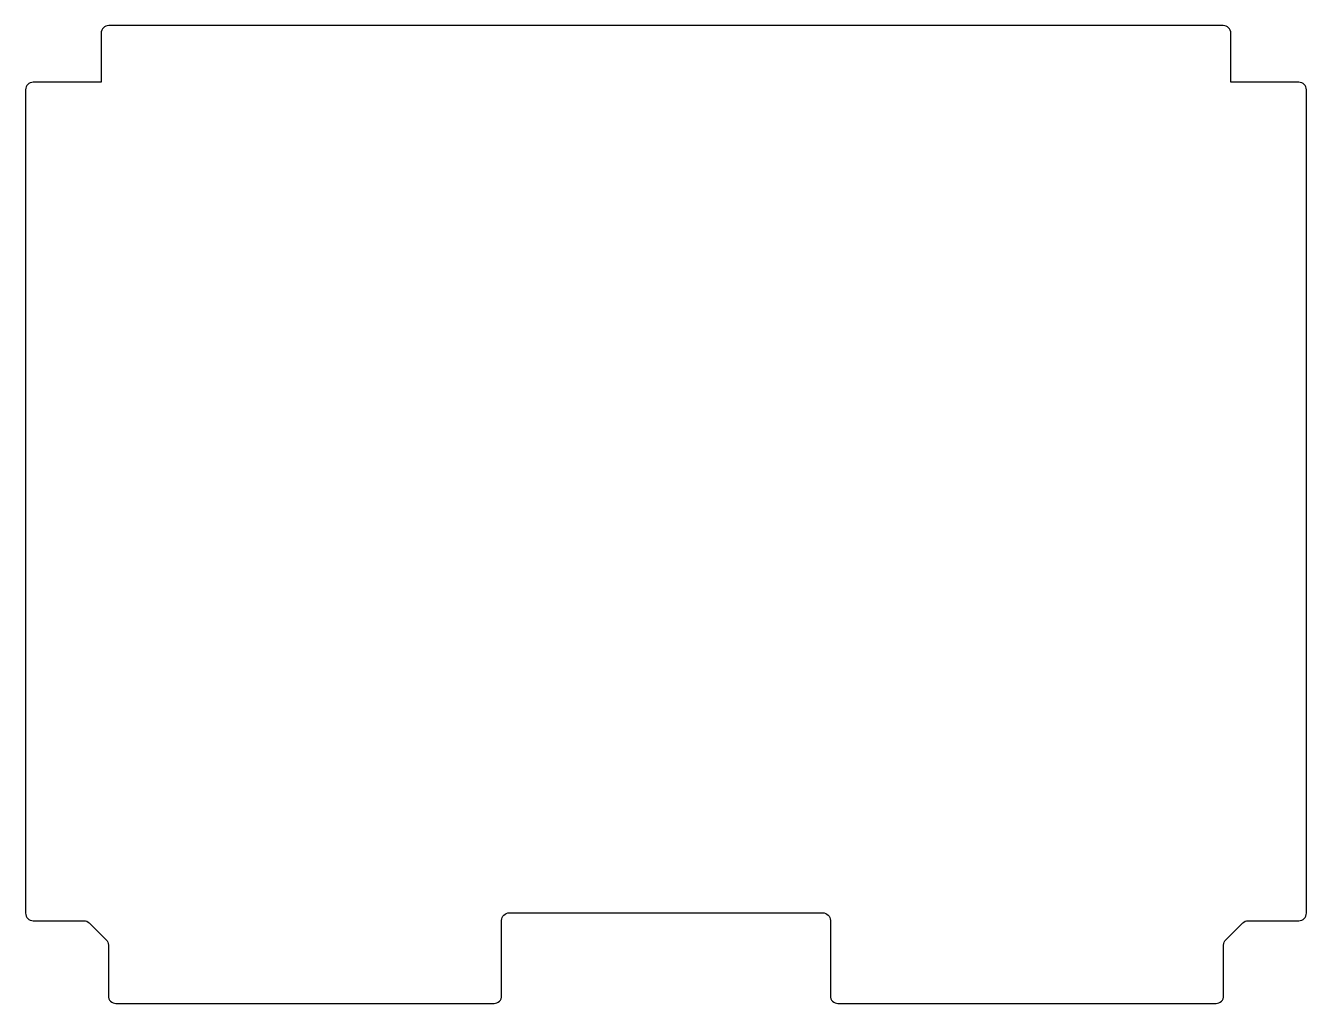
# Model space of a CAD drawing. Header units: millimetres. Extents: x -169 to 170, y -86 to 173.
import ezdxf

# ---------------------------------------------------------------- set-up
doc = ezdxf.new("R2010")
doc.units = ezdxf.units.MM
doc.layers.get('0').update_dxf_attribs({"linetype": 'CONTINUOUS'})

msp = doc.modelspace()

# ---------------------------------------------------------------- linework, layer by layer
msp.add_lwpolyline([(-147.5, 173, 0.414214), (-149.5, 171), (-149.5, 158), (-167.5, 158, 0.414214), (-169.5, 156), (-169.5, -62.1, 0.414214), (-167.5, -64.1), (-154.06, -64.1, -0.198912), (-152.64, -64.69), (-148.19, -69.14, -0.198912), (-147.6, -70.56), (-147.6, -84, 0.414214), (-145.6, -86), (-45.5, -86, 0.414214), (-43.5, -84), (-43.5, -64, -0.414214), (-41.5, -62), (41.5, -62, -0.414214), (43.5, -64), (43.5, -84, 0.414214), (45.5, -86), (145.6, -86, 0.414214), (147.6, -84), (147.6, -70.56, -0.198912), (148.19, -69.14), (152.64, -64.69, -0.198912), (154.06, -64.1), (167.5, -64.1, 0.414214), (169.5, -62.1), (169.5, 156, 0.414214), (167.5, 158), (149.5, 158), (149.5, 171, 0.414214), (147.5, 173)], format="xyb", close=True)

doc.saveas('drawing.dxf')
